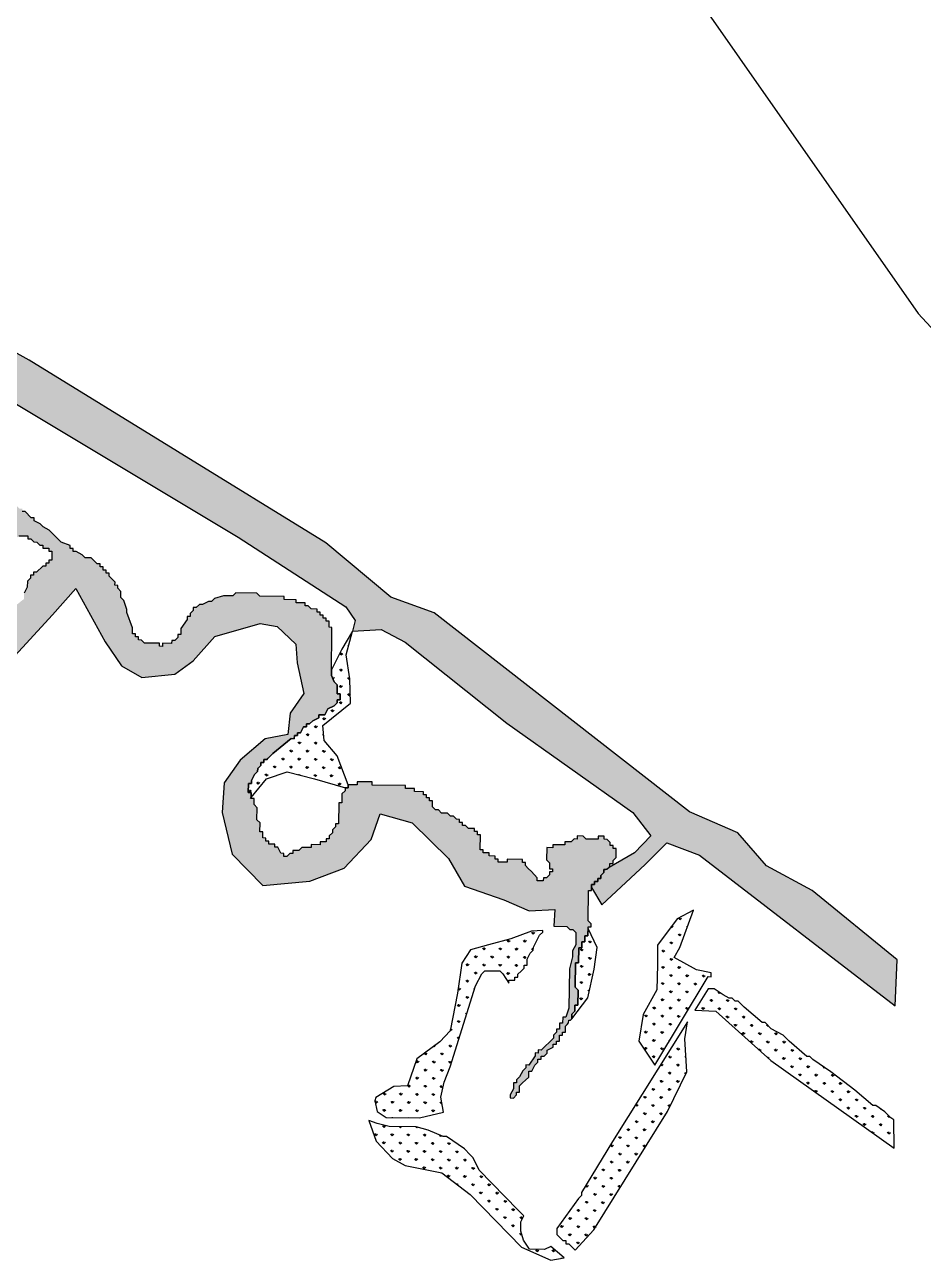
# Model space of a CAD drawing. Header units: metres. Extents: x 266352 to 301042, y 2101789 to 2138568.
# Drawn here: x 275569 to 276752, y 2135894 to 2137521 of the extents above; entities that cross this region are included whole.
import ezdxf

# ---------------------------------------------------------------- set-up
doc = ezdxf.new("R2010")
doc.units = ezdxf.units.M
doc.layers.add('MANGROOVE BUFFER ZONE', color=120, linetype='Continuous')
doc.layers.add('TALUKA BOUNDRY', color=150, linetype='Continuous')

msp = doc.modelspace()

# ---------------------------------------------------------------- hatches: boundary and pattern name
at = {"layer": 'MANGROOVE BUFFER ZONE'}
h = msp.add_hatch(dxfattribs=at)
h.set_pattern_fill('GRASS', color=256, scale=0.59672345, angle=-0.7340003)
h.paths.add_polyline_path([(275415.4, 2136933.6), (275419.4, 2136937.5), (275419.5, 2136945.5), (275423.5, 2136945.4), (275423.5, 2136949.4), (275427.5, 2136949.4), (275427.5, 2136953.3), (275445.2, 2136986.1), (275458.8, 2137014.5), (275482.5, 2137040.6), (275498.5, 2137057.1), (275850.3, 2136846.1), (275991.9, 2136754.4), (276004.3, 2136736.7), (276000.6, 2136722.6), (276038.5, 2136724.9), (276069.9, 2136707.8), (276203.9, 2136601.5), (276369.8, 2136483.7), (276393.4, 2136452.9), (276372.1, 2136430.4), (276338.4, 2136411.3), (276335.6, 2136408.6), (276331.6, 2136408.6), (276331.5, 2136404.6), (276327.5, 2136400.7), (276327.4, 2136396.7), (276323.5, 2136396.8), (276323.4, 2136392.8), (276319.4, 2136392.8), (276319.4, 2136388.9), (276315.4, 2136388.9), (276315.4, 2136384.9), (276329, 2136362.1), (276386.1, 2136415.3), (276414.6, 2136443.8), (276457.4, 2136427.7), (276715.2, 2136229), (276717.9, 2136289.9), (276605.7, 2136381.1), (276545.8, 2136413.4), (276507.8, 2136457.1), (276444.1, 2136484.7), (276108.2, 2136746.5), (276051.1, 2136767.4), (275965.6, 2136838.7), (275575.1, 2137079.5), (275367.1, 2137194.6), (275250.6, 2137262.9), (275151.8, 2137286.1), (275097.1, 2137306.3), (275037.6, 2137343.8), (274977, 2137372.9), (274935.3, 2137386.6), (274894.9, 2137381.2), (274878.8, 2137353.9), (274878.6, 2137348.6), (274887.6, 2137346.2), (274895.5, 2137346.1), (274895.5, 2137342.1), (274903.4, 2137342), (274903.4, 2137338), (274911.3, 2137337.9), (274911.3, 2137334), (274915.2, 2137329.9), (274915.1, 2137326), (274919.1, 2137325.9), (274919.1, 2137321.9), (274923.1, 2137321.9), (274923, 2137317.9), (274927, 2137317.8), (274926.8, 2137305.9), (274922.7, 2137294), (274922.5, 2137282.1), (274926.5, 2137282), (274926.5, 2137278.1), (274930.4, 2137278), (274934.4, 2137274), (274942.3, 2137273.9), (274942.3, 2137269.9), (274946.3, 2137269.9), (274958.1, 2137265.7), (274962.1, 2137265.7), (274966, 2137261.6), (274970, 2137261.6), (275013.5, 2137241.1), (275029.3, 2137233), (275033.3, 2137232.9), (275037.2, 2137228.9), (275045.2, 2137228.8), (275049.2, 2137232.7), (275065.1, 2137232.5), (275065.1, 2137228.5), (275067.5, 2137228.5), (275066.3, 2137241.2), (275073.3, 2137254.9), (275090.7, 2137256), (275121.2, 2137240.1), (275156.8, 2137227.5), (275193.5, 2137225.3), (275270.3, 2137186.7), (275474.9, 2137073.8), (275476.4, 2137053.8), (275456.4, 2137024.9), (275436.7, 2136997.1), (275416, 2136980.4), (275415.9, 2136977.4), (275419.9, 2136977.3), (275419.8, 2136973.3), (275423.8, 2136973.3), (275423.8, 2136969.3), (275419.8, 2136969.4), (275419.7, 2136965.4), (275411.7, 2136957.5), (275411.6, 2136953.5), (275407.6, 2136949.6), (275403.5, 2136941.7), (275399.5, 2136941.8), (275399.5, 2136937.8), (275391.4, 2136929.9), (275387.4, 2136926), (275379.4, 2136918.2), (275371.3, 2136910.3), (275363.3, 2136906.4), (275351.3, 2136898.6), (275351.2, 2136894.6), (275347.2, 2136894.7), (275347.2, 2136890.7), (275343.2, 2136890.8), (275343.3, 2136894.7), (275347.2, 2136894.7), (275347.3, 2136898.7), (275355.3, 2136902.5), (275359.3, 2136906.5), (275363.3, 2136910.4), (275367.3, 2136910.3), (275375.4, 2136918.2), (275375.4, 2136922.2), (275383.4, 2136926.1), (275383.5, 2136930), (275387.5, 2136930), (275387.6, 2136941.9), (275383.6, 2136942), (275383.7, 2136943), (275327.2, 2136895.1), (275283.2, 2136866), (275254.7, 2136834.5), (275245.2, 2136806), (275251.7, 2136766.8), (275256.5, 2136756.5), (275292, 2136728.4), (275323.3, 2136718.2), (275325.1, 2136719.9), (275325.2, 2136723.9), (275329.1, 2136723.8), (275329.2, 2136727.8), (275333.2, 2136727.8), (275333.2, 2136731.7), (275341.2, 2136731.6), (275345.2, 2136735.6), (275365.1, 2136735.3), (275365.1, 2136739.3), (275369.1, 2136739.2), (275369.1, 2136735.3), (275377, 2136735.2), (275380.9, 2136731.1), (275384.9, 2136727.1), (275388.8, 2136727), (275392.8, 2136723), (275392.7, 2136719), (275396.7, 2136719), (275396.6, 2136715), (275400.6, 2136715), (275416.3, 2136694.9), (275424.1, 2136686.8), (275428.1, 2136682.8), (275435.9, 2136674.7), (275435.9, 2136670.3), (275437.7, 2136668.8), (275479.6, 2136665.9), (275479.6, 2136666.2), (275483.5, 2136666.2), (275487.6, 2136670.1), (275491.5, 2136670), (275491.6, 2136674), (275495.6, 2136674), (275499.6, 2136677.9), (275503.6, 2136681.8), (275507.7, 2136685.7), (275515.7, 2136693.6), (275515.8, 2136697.6), (275519.7, 2136697.5), (275519.8, 2136701.5), (275532, 2136721.2), (275536, 2136725.2), (275536.1, 2136729.1), (275540, 2136729.1), (275540.1, 2136733.1), (275556.2, 2136748.8), (275556.3, 2136752.8), (275560.2, 2136752.7), (275560.3, 2136756.7), (275564.3, 2136756.6), (275564.3, 2136761.9), (275531.5, 2136735.1), (275498.9, 2136713.2), (275468.7, 2136708.5), (275450.9, 2136719.7), (275433.7, 2136746.4), (275418.9, 2136760.6), (275400.5, 2136763), (275402.3, 2136775.4), (275424.2, 2136782.6), (275437.8, 2136792), (275435.5, 2136802.1), (275421.8, 2136795.6), (275398.7, 2136800.9), (275380.3, 2136806.3), (275377.9, 2136798.6), (275383.9, 2136777.8), (275360.2, 2136766), (275338.8, 2136772.5), (275309.8, 2136780.2), (275298.5, 2136806.8), (275306.5, 2136823.4), (275306.5, 2136823.6), (275302.6, 2136823.6), (275298.6, 2136827.7), (275294.7, 2136831.7), (275294.8, 2136835.7), (275298.7, 2136835.6), (275298.8, 2136839.6), (275302.8, 2136839.6), (275302.8, 2136843.5), (275310.8, 2136847.4), (275318.9, 2136855.3), (275322.9, 2136859.2), (275342.9, 2136870.9), (275351, 2136874.7), (275355, 2136878.7), (275375, 2136890.4), (275379, 2136894.3), (275383.1, 2136898.2), (275387.1, 2136898.2), (275391.1, 2136906.1), (275395.2, 2136910), (275399.1, 2136909.9), (275403.2, 2136913.9), (275403.2, 2136917.8), (275411.2, 2136917.7), (275411.1, 2136914.7), (275415.2, 2136921.5)])
h = msp.add_hatch(dxfattribs=at)
h.set_pattern_fill('GRASS', color=256, scale=0.59672345, angle=-0.7340003)
h.paths.add_polyline_path([(275973.6, 2136727.5), (275969.7, 2136727.6), (275969.8, 2136735.5), (275965.8, 2136735.6), (275965.8, 2136739.6), (275961.9, 2136739.6), (275961.9, 2136743.6), (275957.9, 2136743.6), (275958, 2136747.6), (275954, 2136747.7), (275954.1, 2136751.6), (275946.1, 2136751.7), (275942.2, 2136755.8), (275938.2, 2136755.8), (275938.3, 2136759.8), (275926.3, 2136760), (275926.4, 2136763.9), (275910.5, 2136764.1), (275910.5, 2136768.1), (275878.7, 2136768.5), (275874.8, 2136772.6), (275846.9, 2136772.9), (275842.9, 2136769), (275831, 2136769.1), (275819, 2136765.3), (275814.9, 2136761.4), (275811, 2136761.4), (275803, 2136757.6), (275799, 2136757.6), (275795, 2136753.7), (275791, 2136753.7), (275790.9, 2136749.8), (275786.9, 2136745.8), (275786.9, 2136741.8), (275782.9, 2136741.9), (275782.8, 2136737.9), (275774.7, 2136726.1), (275774.6, 2136718.1), (275770.6, 2136718.2), (275770.6, 2136714.2), (275766.6, 2136710.3), (275762.6, 2136710.3), (275762.5, 2136706.3), (275750.6, 2136706.5), (275750.5, 2136702.5), (275746.6, 2136702.6), (275746.6, 2136706.6), (275726.7, 2136706.8), (275722.8, 2136710.8), (275718.8, 2136710.9), (275718.9, 2136714.9), (275714.9, 2136714.9), (275715, 2136718.9), (275711, 2136718.9), (275711.1, 2136726.9), (275703.4, 2136746.9), (275703.4, 2136750.9), (275699.6, 2136762.9), (275695.7, 2136766.9), (275695.8, 2136774.8), (275691.8, 2136778.9), (275691.9, 2136782.8), (275687.9, 2136782.9), (275688, 2136786.9), (275680.1, 2136794.9), (275680.2, 2136798.9), (275676.2, 2136799), (275676.2, 2136802.9), (275672.3, 2136803), (275672.3, 2136807), (275668.3, 2136807), (275668.4, 2136811), (275664.4, 2136811.1), (275660.5, 2136815.1), (275656.6, 2136819.1), (275648.6, 2136819.2), (275644.7, 2136823.2), (275636.8, 2136827.3), (275632.8, 2136827.4), (275632.8, 2136831.4), (275628.9, 2136831.4), (275628.9, 2136835.4), (275617, 2136839.5), (275609.2, 2136847.6), (275601.3, 2136855.6), (275593.4, 2136859.7), (275589.5, 2136863.7), (275581.6, 2136867.8), (275581.6, 2136871.8), (275577.7, 2136871.8), (275569.8, 2136879.9), (275565.8, 2136880), (275565.9, 2136883.9), (275561.9, 2136884), (275558, 2136888), (275558, 2136892), (275554.1, 2136892), (275554.1, 2136896), (275550.2, 2136900), (275546.2, 2136900.1), (275546.3, 2136904.1), (275542.3, 2136904.1), (275542.3, 2136908.1), (275538.4, 2136908.2), (275538.4, 2136912.1), (275534.4, 2136912.2), (275534.5, 2136916.2), (275526.5, 2136916.3), (275526.6, 2136920.2), (275518.6, 2136920.3), (275518.7, 2136924.3), (275514.7, 2136924.4), (275510.8, 2136928.4), (275502.9, 2136932.5), (275498.9, 2136936.5), (275491, 2136936.6), (275491, 2136940.6), (275483.1, 2136940.7), (275479.1, 2136944.7), (275475.2, 2136944.8), (275467.3, 2136948.9), (275455.4, 2136953), (275451.5, 2136957), (275435.5, 2136957.2), (275435.5, 2136953.2), (275427.5, 2136953.3), (275427.5, 2136949.4), (275423.5, 2136949.4), (275423.5, 2136945.4), (275419.5, 2136945.5), (275419.4, 2136937.5), (275415.4, 2136933.6), (275415.2, 2136921.7), (275423.2, 2136921.6), (275423.2, 2136925.5), (275427.2, 2136925.5), (275427.2, 2136929.5), (275467, 2136929), (275470.9, 2136924.9), (275478.9, 2136924.8), (275482.8, 2136920.8), (275486.8, 2136920.8), (275490.7, 2136916.7), (275494.7, 2136916.7), (275502.6, 2136912.6), (275506.5, 2136908.6), (275510.5, 2136908.5), (275514.4, 2136904.5), (275518.4, 2136904.4), (275518.4, 2136900.5), (275526.3, 2136900.4), (275526.3, 2136896.4), (275530.2, 2136896.3), (275529.9, 2136868.5), (275525.9, 2136868.5), (275525.7, 2136848.6), (275521.6, 2136844.7), (275521.3, 2136816.9), (275517.2, 2136812.9), (275509.2, 2136805.1), (275505.2, 2136801.2), (275505.1, 2136797.2), (275497.1, 2136793.3), (275493.1, 2136789.4), (275493, 2136785.4), (275489, 2136785.4), (275489, 2136781.5), (275485, 2136777.5), (275484.9, 2136773.6), (275480.9, 2136773.6), (275480.7, 2136757.7), (275492.7, 2136757.5), (275492.7, 2136761.5), (275496.7, 2136761.5), (275500.7, 2136765.4), (275500.8, 2136769.4), (275504.8, 2136769.3), (275504.8, 2136773.3), (275508.8, 2136773.3), (275512.8, 2136777.2), (275516.8, 2136777.1), (275516.8, 2136781.1), (275520.9, 2136785), (275520.9, 2136789), (275524.9, 2136789), (275524.9, 2136792.9), (275529, 2136796.9), (275529.1, 2136804.8), (275533.1, 2136808.8), (275533.3, 2136820.7), (275537.3, 2136824.6), (275537.3, 2136828.6), (275541.4, 2136832.5), (275545.4, 2136836.4), (275549.4, 2136836.4), (275549.4, 2136840.4), (275553.4, 2136840.3), (275557.4, 2136844.3), (275561.5, 2136848.2), (275573.4, 2136848), (275573.3, 2136844), (275577.3, 2136844), (275581.2, 2136840), (275585.2, 2136839.9), (275589.1, 2136835.9), (275593.1, 2136835.8), (275593.1, 2136831.9), (275601, 2136831.8), (275601, 2136827.8), (275605, 2136827.7), (275604.8, 2136815.8), (275600.8, 2136815.8), (275600.8, 2136811.9), (275596.8, 2136811.9), (275596.7, 2136807.9), (275592.8, 2136808), (275584.7, 2136800.1), (275580.7, 2136800.2), (275580.7, 2136796.2), (275576.7, 2136796.3), (275576.7, 2136792.3), (275572.6, 2136788.4), (275572.5, 2136780.4), (275568.4, 2136772.5), (275568.3, 2136764.5), (275567.6, 2136764.5), (275564.3, 2136761.9), (275564.3, 2136756.6), (275560.3, 2136756.7), (275560.2, 2136752.7), (275556.3, 2136752.8), (275556.2, 2136748.8), (275540.1, 2136733.1), (275540, 2136729.1), (275536.1, 2136729.1), (275536, 2136725.2), (275532, 2136721.2), (275519.8, 2136701.5), (275519.7, 2136697.5), (275515.8, 2136697.6), (275515.7, 2136693.6), (275507.7, 2136685.7), (275503.6, 2136681.8), (275499.6, 2136677.9), (275495.6, 2136674), (275491.6, 2136674), (275491.5, 2136670), (275487.6, 2136670.1), (275483.1, 2136665.7), (275506.7, 2136664.1), (275546.5, 2136679.5), (275605.6, 2136744.1), (275636.5, 2136778.6), (275675.1, 2136708.5), (275696.5, 2136677), (275723.2, 2136661.6), (275766.6, 2136665.7), (275791, 2136683.5), (275819.5, 2136715.6), (275878.9, 2136732.8), (275901.5, 2136728.7), (275925.9, 2136705.5), (275927.7, 2136680.6), (275936.6, 2136640.2), (275918.7, 2136614.7), (275915.3, 2136586.4), (275885.6, 2136580.5), (275852.9, 2136552.6), (275831.5, 2136522.9), (275829.1, 2136483.7), (275842.2, 2136429), (275882.6, 2136387.5), (275944.4, 2136393.4), (275989.6, 2136410.6), (276025.2, 2136448), (276037.1, 2136481.9), (276079.3, 2136470), (276126.8, 2136423.1), (276148.3, 2136386.6), (276200, 2136368.8), (276233.3, 2136354), (276267.1, 2136355.8), (276265.7, 2136333.9), (276282.9, 2136333.6), (276286.8, 2136329.6), (276290.8, 2136329.6), (276294.7, 2136325.5), (276294.5, 2136309.6), (276290.4, 2136301.7), (276290.3, 2136293.8), (276286.1, 2136277.9), (276285.5, 2136226.2), (276281.4, 2136214.3), (276277.4, 2136214.3), (276277.3, 2136206.4), (276273.3, 2136206.4), (276273.2, 2136198.5), (276269.2, 2136198.5), (276269.2, 2136194.6), (276265.1, 2136190.6), (276265.1, 2136186.6), (276261.1, 2136182.7), (276253, 2136174.9), (276249, 2136170.9), (276245, 2136171), (276244.9, 2136167), (276241, 2136167.1), (276240.9, 2136163.1), (276232.8, 2136151.2), (276228.8, 2136151.3), (276228.8, 2136147.3), (276224.8, 2136143.4), (276220.7, 2136135.5), (276216.6, 2136131.6), (276216.6, 2136127.6), (276212.6, 2136127.6), (276212.5, 2136119.7), (276208.4, 2136111.8), (276208.4, 2136107.8), (276212.4, 2136107.7), (276216.4, 2136111.7), (276216.4, 2136115.6), (276220.4, 2136115.6), (276220.5, 2136123.6), (276224.5, 2136127.5), (276228.6, 2136131.4), (276232.6, 2136135.3), (276232.7, 2136143.3), (276236.7, 2136143.2), (276240.8, 2136151.1), (276244.8, 2136155.1), (276244.8, 2136159.1), (276248.8, 2136159), (276248.9, 2136163), (276252.8, 2136162.9), (276256.9, 2136166.9), (276256.9, 2136170.8), (276264.9, 2136174.7), (276265, 2136178.7), (276269, 2136178.6), (276269, 2136182.6), (276273, 2136182.6), (276273.1, 2136190.5), (276277.1, 2136190.5), (276277.1, 2136194.4), (276281.1, 2136194.4), (276281.2, 2136202.4), (276283.4, 2136204.5), (276285.2, 2136206.9), (276285.3, 2136210.3), (276287.8, 2136210.2), (276289.3, 2136212.2), (276289.4, 2136218.2), (276293.4, 2136222.1), (276293.5, 2136230), (276297.5, 2136230), (276297.7, 2136249.9), (276293.8, 2136253.9), (276294.2, 2136285.7), (276298.2, 2136285.7), (276298.4, 2136305.6), (276302.4, 2136305.5), (276302.5, 2136313.5), (276306.5, 2136313.4), (276306.6, 2136321.4), (276310.6, 2136321.3), (276310.7, 2136333.3), (276314.7, 2136333.2), (276314.8, 2136337.2), (276310.8, 2136341.2), (276311.3, 2136381), (276315.3, 2136381), (276315.4, 2136388.9), (276319.4, 2136388.9), (276319.4, 2136392.8), (276323.4, 2136392.8), (276323.5, 2136396.8), (276327.4, 2136396.7), (276327.5, 2136400.7), (276331.5, 2136404.6), (276331.6, 2136408.6), (276333.6, 2136408.6), (276338.4, 2136411.3), (276339.6, 2136412.5), (276339.6, 2136416.5), (276343.6, 2136416.4), (276343.7, 2136420.4), (276347.7, 2136424.3), (276347.8, 2136436.3), (276343.9, 2136436.3), (276343.9, 2136440.3), (276339.9, 2136440.3), (276340, 2136444.3), (276336.1, 2136448.3), (276332.1, 2136448.4), (276332.1, 2136452.4), (276324.2, 2136452.5), (276324.1, 2136448.5), (276308.2, 2136448.7), (276304.3, 2136452.7), (276296.3, 2136452.8), (276296.3, 2136448.8), (276292.3, 2136448.9), (276288.3, 2136445), (276280.3, 2136445.1), (276280.3, 2136441.1), (276264.4, 2136441.3), (276264.3, 2136437.3), (276256.4, 2136437.4), (276256.2, 2136421.5), (276260.1, 2136417.5), (276260, 2136409.5), (276264, 2136409.5), (276263.9, 2136405.5), (276259.9, 2136405.5), (276259.9, 2136401.6), (276255.9, 2136397.6), (276251.9, 2136397.7), (276251.8, 2136393.7), (276243.9, 2136393.8), (276243.9, 2136397.8), (276236.1, 2136405.9), (276232.1, 2136409.9), (276228.2, 2136413.9), (276228.3, 2136417.9), (276224.3, 2136417.9), (276224.3, 2136421.9), (276204.4, 2136422.2), (276204.4, 2136418.2), (276192.5, 2136418.3), (276192.5, 2136422.3), (276188.5, 2136422.4), (276188.6, 2136426.4), (276180.6, 2136426.5), (276180.7, 2136430.4), (276172.7, 2136430.5), (276172.8, 2136434.5), (276168.8, 2136434.6), (276169.1, 2136454.5), (276165.1, 2136454.5), (276165.1, 2136458.5), (276161.2, 2136458.5), (276161.2, 2136462.5), (276153.3, 2136462.6), (276149.3, 2136466.6), (276145.3, 2136466.7), (276145.4, 2136470.7), (276141.4, 2136470.7), (276141.5, 2136474.7), (276137.5, 2136474.8), (276133.6, 2136478.8), (276129.6, 2136478.8), (276125.7, 2136482.9), (276117.7, 2136483), (276113.8, 2136487), (276109.8, 2136487), (276105.9, 2136491.1), (276106, 2136499), (276102, 2136499.1), (276102.1, 2136503.1), (276098.1, 2136503.1), (276098.1, 2136507.1), (276094.1, 2136507.1), (276094.2, 2136511.1), (276082.3, 2136511.3), (276082.3, 2136515.2), (276070.4, 2136515.4), (276070.4, 2136519.4), (276026.7, 2136519.9), (276026.7, 2136523.9), (276006.8, 2136524.2), (276006.8, 2136520.2), (275994.9, 2136520.3), (275994.8, 2136516.4), (275990.8, 2136516.4), (275990.8, 2136512.4), (275986.8, 2136508.5), (275986.6, 2136496.6), (275982.6, 2136496.6), (275982.3, 2136468.8), (275978.3, 2136468.8), (275978.2, 2136464.9), (275974.2, 2136460.9), (275974.2, 2136457), (275970.1, 2136453), (275970.1, 2136449), (275966.1, 2136449.1), (275966.1, 2136445.1), (275958.1, 2136445.2), (275958, 2136441.2), (275946.1, 2136441.4), (275946.1, 2136437.4), (275934.1, 2136437.6), (275930.1, 2136433.6), (275922.1, 2136433.7), (275922.1, 2136429.8), (275918.1, 2136429.8), (275914.1, 2136425.9), (275910.1, 2136425.9), (275910.2, 2136429.9), (275906.2, 2136430), (275902.3, 2136438), (275898.3, 2136438), (275898.4, 2136442), (275890.4, 2136442.1), (275890.5, 2136446.1), (275886.5, 2136446.1), (275886.6, 2136450.1), (275882.6, 2136450.2), (275882.7, 2136458.1), (275878.7, 2136458.2), (275878.9, 2136470.1), (275874.9, 2136474.1), (275875.1, 2136490), (275871.2, 2136494.1), (275871.3, 2136502), (275866.4, 2136502.1), (275867.3, 2136503.3), (275867.4, 2136510), (275863.4, 2136510.1), (275863.6, 2136522), (275867.6, 2136522), (275867.6, 2136526), (275871.7, 2136533.9), (275875.7, 2136537.8), (275875.8, 2136541.8), (275879.8, 2136545.7), (275879.9, 2136549.7), (275883.8, 2136549.6), (275883.9, 2136553.6), (275887.9, 2136553.5), (275895.9, 2136561.4), (275920.1, 2136581), (275924, 2136580.9), (275924.1, 2136584.9), (275928.1, 2136584.9), (275928.1, 2136588.8), (275932.1, 2136588.8), (275936.2, 2136596.7), (275940.1, 2136596.6), (275940.2, 2136600.6), (275944.2, 2136600.6), (275948.2, 2136604.5), (275956.2, 2136608.4), (275956.3, 2136612.4), (275964.2, 2136612.3), (275968.3, 2136620.2), (275976.3, 2136624), (275980.3, 2136628), (275980.4, 2136631.9), (275984.4, 2136631.9), (275984.5, 2136639.8), (275980.5, 2136639.9), (275980.6, 2136651.8), (275976.7, 2136655.9), (275972.8, 2136663.9)])
h = msp.add_hatch(dxfattribs=at)
h.set_pattern_fill('GRASS', color=256, scale=0.59672345, angle=-0.7340003)
h.paths.add_polyline_path([(275980.4, 2136558.4), (275963.3, 2136578.5), (275961.5, 2136598.1), (275998.2, 2136627.9), (275997.1, 2136659.8), (275992.3, 2136691.2), (276000.6, 2136722.6), (275986.5, 2136698.8), (275972.9, 2136671.6), (275972.8, 2136663.9), (275976.7, 2136655.9), (275980.6, 2136651.8), (275980.5, 2136639.9), (275984.5, 2136639.8), (275984.4, 2136631.9), (275980.4, 2136631.9), (275980.3, 2136628), (275976.3, 2136624), (275968.3, 2136620.2), (275964.2, 2136612.3), (275956.3, 2136612.4), (275956.2, 2136608.4), (275948.2, 2136604.5), (275944.2, 2136600.6), (275940.2, 2136600.6), (275940.1, 2136596.6), (275936.2, 2136596.7), (275932.1, 2136588.8), (275928.1, 2136588.8), (275928.1, 2136584.9), (275924.1, 2136584.9), (275924, 2136580.9), (275920.1, 2136581), (275895.9, 2136561.4), (275887.9, 2136553.5), (275883.9, 2136553.6), (275883.8, 2136549.6), (275879.9, 2136549.7), (275879.8, 2136545.7), (275875.8, 2136541.8), (275875.7, 2136537.8), (275871.7, 2136533.9), (275867.6, 2136526), (275867.6, 2136522), (275863.6, 2136522), (275863.4, 2136510.1), (275867.4, 2136510), (275867.3, 2136503.3), (275887.5, 2136528.2), (275914.7, 2136537.1), (275950.8, 2136528.2), (275991.4, 2136516.4), (275994.8, 2136516.4), (275994.9, 2136520.3)])
h = msp.add_hatch(dxfattribs=at)
h.set_pattern_fill('GRASS', color=256, scale=0.59672345, angle=-0.7340003)
h.paths.add_polyline_path([(276469, 2136267.6), (276473, 2136267.5), (276473, 2136272.4), (276453.5, 2136276.6), (276424.1, 2136292.7), (276431.7, 2136305.9), (276449.7, 2136355.2), (276427.9, 2136343.8), (276402.3, 2136308.8), (276402.3, 2136283.2), (276401.4, 2136250), (276383.4, 2136217.8), (276377.7, 2136182.8), (276398.5, 2136151.2)])
h = msp.add_hatch(dxfattribs=at)
h.set_pattern_fill('GRASS', color=256, scale=0.59672345, angle=-0.7340003)
h.paths.add_polyline_path([(276121.1, 2136128.8), (276129.3, 2136148.6), (276162.5, 2136255.6), (276170.7, 2136271.4), (276174.7, 2136275.3), (276194.6, 2136275.1), (276198.5, 2136271.1), (276206.3, 2136259), (276206.4, 2136263), (276214.3, 2136262.9), (276214.4, 2136266.9), (276218.4, 2136266.8), (276218.4, 2136270.8), (276222.5, 2136274.7), (276226.5, 2136278.7), (276226.5, 2136282.6), (276230.5, 2136282.6), (276230.6, 2136290.5), (276234.7, 2136298.4), (276238.7, 2136302.4), (276238.8, 2136306.3), (276242.8, 2136314.3), (276246.9, 2136322.2), (276251, 2136326.1), (276251, 2136328.2), (276236.2, 2136327.3), (276208.9, 2136317.2), (276179.8, 2136309.4), (276156, 2136302.9), (276144.7, 2136285.1), (276138.8, 2136245.9), (276129.3, 2136196), (276115.6, 2136181.8), (276085.3, 2136159.2), (276072.9, 2136123.9), (276055.1, 2136122.7), (276031.3, 2136108.4), (276029.9, 2136103.9), (276033.1, 2136090.1), (276044.9, 2136082), (276088.7, 2136081.5), (276120.6, 2136089), (276116.9, 2136109)])
h = msp.add_hatch(dxfattribs=at)
h.set_pattern_fill('GRASS', color=256, scale=0.59672345, angle=-0.7340003)
h.paths.add_polyline_path([(276318.9, 2136277.5), (276322.7, 2136305.9), (276310.7, 2136331), (276310.6, 2136321.3), (276306.6, 2136321.4), (276306.5, 2136313.4), (276302.5, 2136313.5), (276302.4, 2136305.5), (276298.4, 2136305.6), (276298.2, 2136285.7), (276294.2, 2136285.7), (276293.8, 2136253.9), (276297.7, 2136249.9), (276297.5, 2136230), (276293.5, 2136230), (276293.4, 2136222.1), (276289.4, 2136218.2), (276289.3, 2136212.2), (276310.4, 2136239.6)])
h = msp.add_hatch(dxfattribs=at)
h.set_pattern_fill('GRASS', color=256, scale=0.59672345, angle=-0.7340003)
h.paths.add_polyline_path([(276630.5, 2136142.2), (276606.8, 2136158.4), (276602.9, 2136162.4), (276598.9, 2136162.5), (276575.3, 2136182.7), (276571.4, 2136186.7), (276567.5, 2136190.7), (276551.7, 2136198.9), (276543.8, 2136207), (276539.8, 2136207), (276516.2, 2136227.2), (276512.3, 2136231.2), (276508.4, 2136235.3), (276504.4, 2136235.3), (276500.5, 2136239.3), (276496.5, 2136239.4), (276488.6, 2136243.5), (276476.8, 2136251.6), (276468.8, 2136251.7), (276451.1, 2136223.4), (276479, 2136221.9), (276551.3, 2136157.3), (276713.8, 2136041.5), (276713.2, 2136078.8), (276709.3, 2136081.5), (276701.4, 2136089.5), (276689.6, 2136097.7), (276685.6, 2136097.7), (276662, 2136117.9)])
h = msp.add_hatch(dxfattribs=at)
h.set_pattern_fill('GRASS', color=256, scale=0.59672345, angle=-0.7340003)
h.paths.add_polyline_path([(276415.4, 2136089.9), (276441, 2136142.1), (276438.2, 2136185.8), (276441.5, 2136208), (276342.9, 2136050.4), (276302.3, 2135983.2), (276302.2, 2135979.3), (276298.2, 2135975.3), (276269.8, 2135935.9), (276269.7, 2135928), (276277.6, 2135919.9), (276281.6, 2135919.9), (276281.5, 2135915.9), (276285.5, 2135915.8), (276289.4, 2135911.8), (276293.9, 2135907.2), (276318.4, 2135934.1)])
h = msp.add_hatch(dxfattribs=at)
h.set_pattern_fill('GRASS', color=256, scale=0.59672345, angle=-0.7340003)
h.paths.add_polyline_path([(276167.4, 2136012.8), (276159.6, 2136028.8), (276155.7, 2136032.9), (276147.9, 2136040.9), (276124.2, 2136057.1), (276120.2, 2136057.2), (276100.4, 2136065.4), (276084.6, 2136069.6), (276048.8, 2136070), (276032.9, 2136074.2), (276022, 2136078), (276031.9, 2136050.8), (276053.3, 2136028.2), (276069.9, 2136018.7), (276118.1, 2136009.2), (276155.5, 2135980.7), (276223.2, 2135911.3), (276261.9, 2135894), (276279.2, 2135897.1), (276261.6, 2135912.2), (276253.6, 2135908.3), (276233.7, 2135908.5), (276225.9, 2135920.6), (276222.1, 2135932.6), (276222.2, 2135944.5), (276226.3, 2135952.4), (276218.4, 2135960.4)])

# ---------------------------------------------------------------- linework, layer by layer
for points in [[(275498.5, 2137057.1), (275850.3, 2136846.1), (275991.9, 2136754.4), (276004.3, 2136736.7), (276000.6, 2136722.6), (276038.5, 2136724.9), (276069.9, 2136707.8), (276203.9, 2136601.5), (276369.8, 2136483.7), (276393.4, 2136452.9), (276372.1, 2136430.4), (276338.4, 2136411.3), (276335.6, 2136408.6), (276331.6, 2136408.6), (276331.5, 2136404.6), (276327.5, 2136400.7), (276327.4, 2136396.7), (276323.5, 2136396.8), (276323.4, 2136392.8), (276319.4, 2136392.8), (276319.4, 2136388.9), (276315.4, 2136388.9), (276315.4, 2136384.9), (276329, 2136362.1), (276386.1, 2136415.3), (276414.6, 2136443.8), (276457.4, 2136427.7), (276715.2, 2136229), (276717.9, 2136289.9), (276605.7, 2136381.1), (276545.8, 2136413.4), (276507.8, 2136457.1), (276444.1, 2136484.7), (276108.2, 2136746.5), (276051.1, 2136767.4), (275965.6, 2136838.7), (275575.1, 2137079.5), (275367.1, 2137194.6)], [(275546.5, 2136679.5), (275605.6, 2136744.1), (275636.5, 2136778.6), (275675.1, 2136708.5), (275696.5, 2136677), (275723.2, 2136661.6), (275766.6, 2136665.7), (275791, 2136683.5), (275819.5, 2136715.6), (275878.9, 2136732.8), (275901.5, 2136728.7), (275925.9, 2136705.5), (275927.7, 2136680.6), (275936.6, 2136640.2), (275918.7, 2136614.7), (275915.3, 2136586.4), (275885.6, 2136580.5), (275852.9, 2136552.6), (275831.5, 2136522.9), (275829.1, 2136483.7), (275842.2, 2136429), (275882.6, 2136387.5), (275944.4, 2136393.4), (275989.6, 2136410.6), (276025.2, 2136448), (276037.1, 2136481.9), (276079.3, 2136470), (276126.8, 2136423.1), (276148.3, 2136386.6), (276200, 2136368.8), (276233.3, 2136354), (276267.1, 2136355.8), (276265.7, 2136333.9), (276282.9, 2136333.6), (276286.8, 2136329.6), (276290.8, 2136329.6), (276294.7, 2136325.5), (276294.5, 2136309.6), (276290.4, 2136301.7), (276290.3, 2136293.8), (276286.1, 2136277.9), (276285.5, 2136226.2), (276281.4, 2136214.3), (276277.4, 2136214.3), (276277.3, 2136206.4), (276273.3, 2136206.4), (276273.2, 2136198.5), (276269.2, 2136198.5), (276269.2, 2136194.6), (276265.1, 2136190.6), (276265.1, 2136186.6), (276261.1, 2136182.7), (276253, 2136174.9), (276249, 2136170.9), (276245, 2136171), (276244.9, 2136167), (276241, 2136167.1), (276240.9, 2136163.1), (276232.8, 2136151.2), (276228.8, 2136151.3), (276228.8, 2136147.3), (276224.8, 2136143.4), (276220.7, 2136135.5), (276216.6, 2136131.6), (276216.6, 2136127.6), (276212.6, 2136127.6), (276212.5, 2136119.7), (276208.4, 2136111.8), (276208.4, 2136107.8), (276212.4, 2136107.7), (276216.4, 2136111.7), (276216.4, 2136115.6), (276220.4, 2136115.6), (276220.5, 2136123.6), (276224.5, 2136127.5), (276228.6, 2136131.4), (276232.6, 2136135.3), (276232.7, 2136143.3), (276236.7, 2136143.2), (276240.8, 2136151.1), (276244.8, 2136155.1), (276244.8, 2136159.1), (276248.8, 2136159), (276248.9, 2136163), (276252.8, 2136162.9), (276256.9, 2136166.9), (276256.9, 2136170.8), (276264.9, 2136174.7), (276265, 2136178.7), (276269, 2136178.6), (276269, 2136182.6), (276273, 2136182.6), (276273.1, 2136190.5), (276277.1, 2136190.5), (276277.1, 2136194.4), (276281.1, 2136194.4), (276281.2, 2136202.4), (276283.4, 2136204.5), (276285.2, 2136206.9), (276285.3, 2136210.3), (276287.8, 2136210.2), (276289.3, 2136212.2), (276289.4, 2136218.2), (276293.4, 2136222.1), (276293.5, 2136230), (276297.5, 2136230), (276297.7, 2136249.9), (276293.8, 2136253.9), (276294.2, 2136285.7), (276298.2, 2136285.7), (276298.4, 2136305.6), (276302.4, 2136305.5), (276302.5, 2136313.5), (276306.5, 2136313.4), (276306.6, 2136321.4), (276310.6, 2136321.3), (276310.7, 2136333.3), (276314.7, 2136333.2), (276314.8, 2136337.2), (276310.8, 2136341.2), (276311.3, 2136381), (276315.3, 2136381), (276315.4, 2136388.9), (276319.4, 2136388.9), (276319.4, 2136392.8), (276323.4, 2136392.8), (276323.5, 2136396.8), (276327.4, 2136396.7), (276327.5, 2136400.7), (276331.5, 2136404.6), (276331.6, 2136408.6), (276333.6, 2136408.6), (276338.4, 2136411.3), (276339.6, 2136412.5), (276339.6, 2136416.5), (276343.6, 2136416.4), (276343.7, 2136420.4), (276347.7, 2136424.3), (276347.8, 2136436.3), (276343.9, 2136436.3), (276343.9, 2136440.3), (276339.9, 2136440.3), (276340, 2136444.3), (276336.1, 2136448.3), (276332.1, 2136448.4), (276332.1, 2136452.4), (276324.2, 2136452.5), (276324.1, 2136448.5), (276308.2, 2136448.7), (276304.3, 2136452.7), (276296.3, 2136452.8), (276296.3, 2136448.8), (276292.3, 2136448.9), (276288.3, 2136445), (276280.3, 2136445.1), (276280.3, 2136441.1), (276264.4, 2136441.3), (276264.3, 2136437.3), (276256.4, 2136437.4), (276256.2, 2136421.5), (276260.1, 2136417.5), (276260, 2136409.5), (276264, 2136409.5), (276263.9, 2136405.5), (276259.9, 2136405.5), (276259.9, 2136401.6), (276255.9, 2136397.6), (276251.9, 2136397.7), (276251.8, 2136393.7), (276243.9, 2136393.8), (276243.9, 2136397.8), (276236.1, 2136405.9), (276232.1, 2136409.9), (276228.2, 2136413.9), (276228.3, 2136417.9), (276224.3, 2136417.9), (276224.3, 2136421.9), (276204.4, 2136422.2), (276204.4, 2136418.2), (276192.5, 2136418.3), (276192.5, 2136422.3), (276188.5, 2136422.4), (276188.6, 2136426.4), (276180.6, 2136426.5), (276180.7, 2136430.4), (276172.7, 2136430.5), (276172.8, 2136434.5), (276168.8, 2136434.6), (276169.1, 2136454.5), (276165.1, 2136454.5), (276165.1, 2136458.5), (276161.2, 2136458.5), (276161.2, 2136462.5), (276153.3, 2136462.6), (276149.3, 2136466.6), (276145.3, 2136466.7), (276145.4, 2136470.7), (276141.4, 2136470.7), (276141.5, 2136474.7), (276137.5, 2136474.8), (276133.6, 2136478.8), (276129.6, 2136478.8), (276125.7, 2136482.9), (276117.7, 2136483), (276113.8, 2136487), (276109.8, 2136487), (276105.9, 2136491.1), (276106, 2136499), (276102, 2136499.1), (276102.1, 2136503.1), (276098.1, 2136503.1), (276098.1, 2136507.1), (276094.1, 2136507.1), (276094.2, 2136511.1), (276082.3, 2136511.3), (276082.3, 2136515.2), (276070.4, 2136515.4), (276070.4, 2136519.4), (276026.7, 2136519.9), (276026.7, 2136523.9), (276006.8, 2136524.2), (276006.8, 2136520.2), (275994.9, 2136520.3), (275994.8, 2136516.4), (275990.8, 2136516.4), (275990.8, 2136512.4), (275986.8, 2136508.5), (275986.6, 2136496.6), (275982.6, 2136496.6), (275982.3, 2136468.8), (275978.3, 2136468.8), (275978.2, 2136464.9), (275974.2, 2136460.9), (275974.2, 2136457), (275970.1, 2136453), (275970.1, 2136449), (275966.1, 2136449.1), (275966.1, 2136445.1), (275958.1, 2136445.2), (275958, 2136441.2), (275946.1, 2136441.4), (275946.1, 2136437.4), (275934.1, 2136437.6), (275930.1, 2136433.6), (275922.1, 2136433.7), (275922.1, 2136429.8), (275918.1, 2136429.8), (275914.1, 2136425.9), (275910.1, 2136425.9), (275910.2, 2136429.9), (275906.2, 2136430), (275902.3, 2136438), (275898.3, 2136438), (275898.4, 2136442), (275890.4, 2136442.1), (275890.5, 2136446.1), (275886.5, 2136446.1), (275886.6, 2136450.1), (275882.6, 2136450.2), (275882.7, 2136458.1), (275878.7, 2136458.2), (275878.9, 2136470.1), (275874.9, 2136474.1), (275875.1, 2136490), (275871.2, 2136494.1), (275871.3, 2136502), (275866.4, 2136502.1), (275867.3, 2136503.3), (275867.4, 2136510), (275863.4, 2136510.1), (275863.6, 2136522), (275867.6, 2136522), (275867.6, 2136526), (275871.7, 2136533.9), (275875.7, 2136537.8), (275875.8, 2136541.8), (275879.8, 2136545.7), (275879.9, 2136549.7), (275883.8, 2136549.6), (275883.9, 2136553.6), (275887.9, 2136553.5), (275895.9, 2136561.4), (275920.1, 2136581), (275924, 2136580.9), (275924.1, 2136584.9), (275928.1, 2136584.9), (275928.1, 2136588.8), (275932.1, 2136588.8), (275936.2, 2136596.7), (275940.1, 2136596.6), (275940.2, 2136600.6), (275944.2, 2136600.6), (275948.2, 2136604.5), (275956.2, 2136608.4), (275956.3, 2136612.4), (275964.2, 2136612.3), (275968.3, 2136620.2), (275976.3, 2136624), (275980.3, 2136628), (275980.4, 2136631.9), (275984.4, 2136631.9), (275984.5, 2136639.8), (275980.5, 2136639.9), (275980.6, 2136651.8), (275976.7, 2136655.9), (275972.8, 2136663.9), (275973.6, 2136727.5), (275973.6, 2136727.5), (275969.7, 2136727.6), (275969.8, 2136735.5), (275965.8, 2136735.6), (275965.8, 2136739.6), (275961.9, 2136739.6), (275961.9, 2136743.6), (275957.9, 2136743.6), (275958, 2136747.6), (275954, 2136747.7), (275954.1, 2136751.6), (275946.1, 2136751.7), (275942.2, 2136755.8), (275938.2, 2136755.8), (275938.3, 2136759.8), (275926.3, 2136760), (275926.4, 2136763.9), (275910.5, 2136764.1), (275910.5, 2136768.1), (275878.7, 2136768.5), (275874.8, 2136772.6), (275846.9, 2136772.9), (275842.9, 2136769), (275831, 2136769.1), (275819, 2136765.3), (275814.9, 2136761.4), (275811, 2136761.4), (275803, 2136757.6), (275799, 2136757.6), (275795, 2136753.7), (275791, 2136753.7), (275790.9, 2136749.8), (275786.9, 2136745.8), (275786.9, 2136741.8), (275782.9, 2136741.9), (275782.8, 2136737.9), (275774.7, 2136726.1), (275774.6, 2136718.1), (275770.6, 2136718.2), (275770.6, 2136714.2), (275766.6, 2136710.3), (275762.6, 2136710.3), (275762.5, 2136706.3), (275750.6, 2136706.5), (275750.5, 2136702.5), (275746.6, 2136702.6), (275746.6, 2136706.6), (275726.7, 2136706.8), (275722.8, 2136710.8), (275718.8, 2136710.9), (275718.9, 2136714.9), (275714.9, 2136714.9), (275715, 2136718.9), (275711, 2136718.9), (275711.1, 2136726.9), (275703.4, 2136746.9), (275703.4, 2136750.9), (275699.6, 2136762.9), (275695.7, 2136766.9), (275695.8, 2136774.8), (275691.8, 2136778.9), (275691.9, 2136782.8), (275687.9, 2136782.9), (275688, 2136786.9), (275680.1, 2136794.9), (275680.2, 2136798.9), (275676.2, 2136799), (275676.2, 2136802.9), (275672.3, 2136803), (275672.3, 2136807), (275668.3, 2136807), (275668.4, 2136811), (275664.4, 2136811.1), (275660.5, 2136815.1), (275656.6, 2136819.1), (275648.6, 2136819.2), (275644.7, 2136823.2), (275636.8, 2136827.3), (275632.8, 2136827.4), (275632.8, 2136831.4), (275628.9, 2136831.4), (275628.9, 2136835.4), (275617, 2136839.5), (275609.2, 2136847.6), (275601.3, 2136855.6), (275593.4, 2136859.7), (275589.5, 2136863.7), (275581.6, 2136867.8), (275581.6, 2136871.8), (275577.7, 2136871.8), (275569.8, 2136879.9), (275565.8, 2136880)], [(275561.5, 2136848.2), (275573.4, 2136848), (275573.3, 2136844), (275577.3, 2136844), (275581.2, 2136840), (275585.2, 2136839.9), (275589.1, 2136835.9), (275593.1, 2136835.8), (275593.1, 2136831.9), (275601, 2136831.8), (275601, 2136827.8), (275605, 2136827.7), (275604.8, 2136815.8), (275600.8, 2136815.8), (275600.8, 2136811.9), (275596.8, 2136811.9), (275596.7, 2136807.9), (275592.8, 2136808), (275584.7, 2136800.1), (275580.7, 2136800.2), (275580.7, 2136796.2), (275576.7, 2136796.3), (275576.7, 2136792.3), (275572.6, 2136788.4), (275572.5, 2136780.4), (275568.4, 2136772.5)]]:
    msp.add_lwpolyline(points, dxfattribs=at)
for points in [[(275980.4, 2136558.4), (275963.3, 2136578.5), (275961.5, 2136598.1), (275998.2, 2136627.9), (275997.1, 2136659.8), (275992.3, 2136691.2), (276000.6, 2136722.6), (275986.5, 2136698.8), (275972.9, 2136671.6), (275972.8, 2136663.9), (275976.7, 2136655.9), (275980.6, 2136651.8), (275980.5, 2136639.9), (275984.5, 2136639.8), (275984.4, 2136631.9), (275980.4, 2136631.9), (275980.3, 2136628), (275976.3, 2136624), (275968.3, 2136620.2), (275964.2, 2136612.3), (275956.3, 2136612.4), (275956.2, 2136608.4), (275948.2, 2136604.5), (275944.2, 2136600.6), (275940.2, 2136600.6), (275940.1, 2136596.6), (275936.2, 2136596.7), (275932.1, 2136588.8), (275928.1, 2136588.8), (275928.1, 2136584.9), (275924.1, 2136584.9), (275924, 2136580.9), (275920.1, 2136581), (275895.9, 2136561.4), (275887.9, 2136553.5), (275883.9, 2136553.6), (275883.8, 2136549.6), (275879.9, 2136549.7), (275879.8, 2136545.7), (275875.8, 2136541.8), (275875.7, 2136537.8), (275871.7, 2136533.9), (275867.6, 2136526), (275867.6, 2136522), (275863.6, 2136522), (275863.4, 2136510.1), (275867.4, 2136510), (275867.3, 2136503.3), (275887.5, 2136528.2), (275914.7, 2136537.1), (275950.8, 2136528.2), (275991.4, 2136516.4), (275994.8, 2136516.4), (275994.9, 2136520.3), (275980.4, 2136558.4)], [(276469, 2136267.6), (276473, 2136267.5), (276473, 2136272.4), (276453.5, 2136276.6), (276424.1, 2136292.7), (276431.7, 2136305.9), (276449.7, 2136355.2), (276427.9, 2136343.8), (276402.3, 2136308.8), (276402.3, 2136283.2), (276401.4, 2136250), (276383.4, 2136217.8), (276377.7, 2136182.8), (276398.5, 2136151.2), (276469, 2136267.6)], [(276121.1, 2136128.8), (276129.3, 2136148.6), (276162.5, 2136255.6), (276170.7, 2136271.4), (276174.7, 2136275.3), (276194.6, 2136275.1), (276198.5, 2136271.1), (276206.3, 2136259), (276206.4, 2136263), (276214.3, 2136262.9), (276214.4, 2136266.9), (276218.4, 2136266.8), (276218.4, 2136270.8), (276222.5, 2136274.7), (276226.5, 2136278.7), (276226.5, 2136282.6), (276230.5, 2136282.6), (276230.6, 2136290.5), (276234.7, 2136298.4), (276238.7, 2136302.4), (276238.8, 2136306.3), (276242.8, 2136314.3), (276246.9, 2136322.2), (276251, 2136326.1), (276251, 2136328.2), (276236.2, 2136327.3), (276208.9, 2136317.2), (276179.8, 2136309.4), (276156, 2136302.9), (276144.7, 2136285.1), (276138.8, 2136245.9), (276129.3, 2136196), (276115.6, 2136181.8), (276085.3, 2136159.2), (276072.9, 2136123.9), (276055.1, 2136122.7), (276031.3, 2136108.4), (276029.9, 2136103.9), (276033.1, 2136090.1), (276044.9, 2136082), (276088.7, 2136081.5), (276120.6, 2136089), (276116.9, 2136109), (276121.1, 2136128.8)], [(276318.9, 2136277.5), (276322.7, 2136305.9), (276310.7, 2136331), (276310.6, 2136321.3), (276306.6, 2136321.4), (276306.5, 2136313.4), (276302.5, 2136313.5), (276302.4, 2136305.5), (276298.4, 2136305.6), (276298.2, 2136285.7), (276294.2, 2136285.7), (276293.8, 2136253.9), (276297.7, 2136249.9), (276297.5, 2136230), (276293.5, 2136230), (276293.4, 2136222.1), (276289.4, 2136218.2), (276289.3, 2136212.2), (276310.4, 2136239.6), (276318.9, 2136277.5)], [(276630.5, 2136142.2), (276606.8, 2136158.4), (276602.9, 2136162.4), (276598.9, 2136162.5), (276575.3, 2136182.7), (276571.4, 2136186.7), (276567.5, 2136190.7), (276551.7, 2136198.9), (276543.8, 2136207), (276539.8, 2136207), (276516.2, 2136227.2), (276512.3, 2136231.2), (276508.4, 2136235.3), (276504.4, 2136235.3), (276500.5, 2136239.3), (276496.5, 2136239.4), (276488.6, 2136243.5), (276476.8, 2136251.6), (276468.8, 2136251.7), (276451.1, 2136223.4), (276479, 2136221.9), (276551.3, 2136157.3), (276713.8, 2136041.5), (276713.2, 2136078.8), (276709.3, 2136081.5), (276701.4, 2136089.5), (276689.6, 2136097.7), (276685.6, 2136097.7), (276662, 2136117.9), (276630.5, 2136142.2)], [(276415.4, 2136089.9), (276441, 2136142.1), (276438.2, 2136185.8), (276441.5, 2136208), (276342.9, 2136050.4), (276302.3, 2135983.2), (276302.2, 2135979.3), (276298.2, 2135975.3), (276269.8, 2135935.9), (276269.7, 2135928), (276277.6, 2135919.9), (276281.6, 2135919.9), (276281.5, 2135915.9), (276285.5, 2135915.8), (276289.4, 2135911.8), (276293.9, 2135907.2), (276318.4, 2135934.1), (276415.4, 2136089.9)], [(276167.4, 2136012.8), (276159.6, 2136028.8), (276155.7, 2136032.9), (276147.9, 2136040.9), (276124.2, 2136057.1), (276120.2, 2136057.2), (276100.4, 2136065.4), (276084.6, 2136069.6), (276048.8, 2136070), (276032.9, 2136074.2), (276022, 2136078), (276031.9, 2136050.8), (276053.3, 2136028.2), (276069.9, 2136018.7), (276118.1, 2136009.2), (276155.5, 2135980.7), (276223.2, 2135911.3), (276261.9, 2135894), (276279.2, 2135897.1), (276261.6, 2135912.2), (276253.6, 2135908.3), (276233.7, 2135908.5), (276225.9, 2135920.6), (276222.1, 2135932.6), (276222.2, 2135944.5), (276226.3, 2135952.4), (276218.4, 2135960.4), (276167.4, 2136012.8)]]:
    msp.add_lwpolyline(points, close=True, dxfattribs=at)
at = {"layer": 'TALUKA BOUNDRY'}
msp.add_polyline3d([(271964.5, 2138567.6, 0), (272207.7, 2138552.4, 0), (272589.2, 2138474.3, 0), (273584.3, 2138339.8, 0), (274164.4, 2138381.4, 0), (275090.9, 2138321.1, 0), (275425.8, 2138219.3, 0), (275898.6, 2138030.3, 0), (276279.6, 2137903.5, 0), (276392.3, 2137645.7, 0), (276745.4, 2137140.8, 0), (277031.4, 2136832.1, 0)], dxfattribs=at)

doc.saveas('drawing.dxf')
